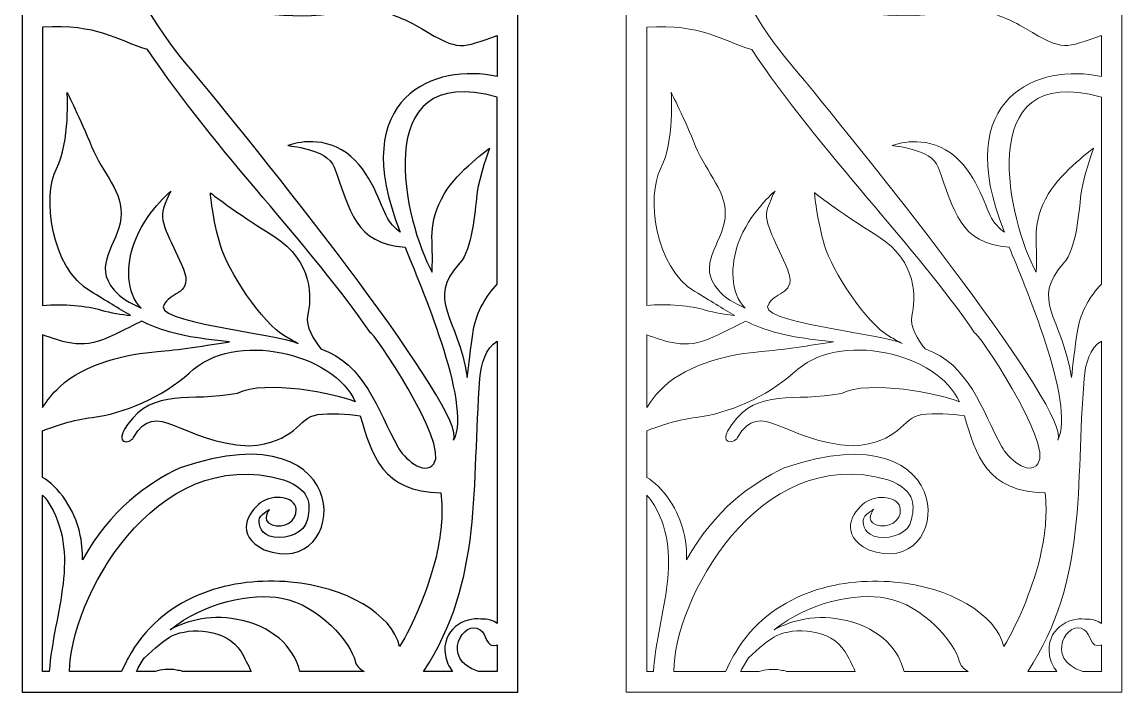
# Model space of a CAD drawing. Header units: centimetres. Extents: x -9.6 to 8.2, y -14.2 to 13.8.
# Drawn here: x -9.57 to 8.18, y -14.23 to -3.41 of the extents above; entities that cross this region are included whole.
import ezdxf

# ---------------------------------------------------------------- set-up
doc = ezdxf.new("R2010")
doc.units = ezdxf.units.CM
doc.header["$MEASUREMENT"] = 0
doc.layers.add('layer 1', color=7, linetype='Continuous')

msp = doc.modelspace()

# ---------------------------------------------------------------- linework, layer by layer
at = {"layer": 'layer 1', "color": 141}
for points, knots in [([(-1.90084, -14.2319), (-1.90084, -14.2319), (-3.33062, -14.2319), (-3.33062, -14.2319), (-3.33062, -14.2319), (-3.33062, -14.2319), (-4.03589, -14.2319), (-4.03589, -14.2319), (-4.03589, -14.2319), (-4.03589, -14.2319), (-5.07765, -14.2319), (-5.07765, -14.2319), (-5.07765, -14.2319), (-5.07765, -14.2319), (-5.69655, -14.2319), (-5.69655, -14.2319), (-5.69655, -14.2319), (-5.69655, -14.2319), (-6.53005, -14.2319), (-6.53005, -14.2319), (-6.53005, -14.2319), (-6.53005, -14.2319), (-7.18545, -14.2319), (-7.18545, -14.2319), (-7.18545, -14.2319), (-7.18545, -14.2319), (-7.65555, -14.2319), (-7.65555, -14.2319), (-7.65555, -14.2319), (-7.65555, -14.2319), (-7.85563, -14.2319), (-7.85563, -14.2319), (-7.85563, -14.2319), (-7.85563, -14.2319), (-7.86217, -14.2319), (-7.86217, -14.2319), (-7.86217, -14.2319), (-7.86217, -14.2319), (-8.09122, -14.2319), (-8.09122, -14.2319), (-8.09122, -14.2319), (-8.09122, -14.2319), (-8.80188, -14.2319), (-8.80188, -14.2319), (-8.80188, -14.2319), (-8.80188, -14.2319), (-9.13634, -14.2319), (-9.13634, -14.2319), (-9.13634, -14.2319), (-9.13634, -14.2319), (-9.23784, -14.2319), (-9.23784, -14.2319), (-9.23784, -14.2319), (-9.23784, -14.2319), (-9.57134, -14.2319), (-9.57134, -14.2319), (-9.57134, -14.2319), (-9.57134, -14.2319), (-9.57134, -13.8984), (-9.57134, -13.8984), (-9.57134, -13.8984), (-9.57134, -13.8984), (-9.57134, -10.83487), (-9.57134, -10.83487), (-9.57134, -10.83487), (-9.57134, -10.83487), (-9.57134, -10.64066), (-9.57134, -10.64066), (-9.57134, -10.64066), (-9.57134, -10.64066), (-9.57134, -8.43254), (-9.57134, -8.43254), (-9.57134, -8.43254), (-9.57134, -8.43254), (-9.57134, -8.08203), (-9.57134, -8.08203), (-9.57134, -8.08203), (-9.57134, -8.08203), (-9.57134, -3.48211), (-9.57134, -3.48211), (-9.57134, -3.48211), (-9.57134, -3.48211), (-9.57134, -3.26846), (-9.57134, -3.26846), (-9.57134, -3.26846), (-9.57134, -3.26846), (-9.57134, -2.68354), (-9.57134, -2.68354), (-9.57134, -2.68354), (-9.57134, -2.68354), (-9.57134, -2.3247), (-9.57134, -2.3247), (-9.57134, -2.3247), (-9.57134, -2.3247), (-9.57134, -1.31411), (-9.57134, -1.31411), (-9.57134, -1.31411), (-9.57134, -1.31411), (-9.57134, -1.06151), (-9.57134, -1.06151), (-9.57134, -1.06151), (-9.57134, -1.06151), (-9.57134, -0.79904), (-9.57134, -0.79904), (-9.57134, -0.79904), (-9.57134, -0.79904), (-9.57134, -0.70461), (-9.57134, -0.70461), (-9.57134, -0.70461), (-9.57134, -0.70461), (-9.57134, 0.67435), (-9.57134, 0.67435), (-9.57134, 0.67435), (-9.57134, 0.67435), (-9.57134, 1.48186), (-9.57134, 1.48186), (-9.57134, 1.48186), (-9.57134, 1.48186), (-9.57134, 4.03607), (-9.57134, 4.03607), (-9.57134, 4.03607), (-9.57134, 4.03607), (-9.57134, 4.60374), (-9.57134, 4.60374), (-9.57134, 4.60374), (-9.57134, 4.60374), (-9.57134, 9.1369), (-9.57134, 9.1369), (-9.57134, 9.1369), (-9.57134, 9.1369), (-9.57134, 9.38782), (-9.57134, 9.38782), (-9.57134, 9.38782), (-9.57134, 9.38782), (-9.57134, 11.15094), (-9.57134, 11.15094), (-9.57134, 11.15094), (-9.57134, 11.15094), (-9.57134, 11.39684), (-9.57134, 11.39684), (-9.57134, 11.39684), (-9.57134, 11.39684), (-9.57134, 11.75425), (-9.57134, 11.75425), (-9.57134, 11.75425), (-9.57134, 11.75425), (-9.57134, 12.2984), (-9.57134, 12.2984), (-9.57134, 12.2984), (-9.57134, 12.2984), (-9.57134, 13.44862), (-9.57134, 13.44862), (-9.57134, 13.44862), (-9.57134, 13.44862), (-9.57134, 13.78212), (-9.57134, 13.78212), (-9.57134, 13.78212), (-9.57134, 13.78212), (-9.23784, 13.78212), (-9.23784, 13.78212), (-9.23784, 13.78212), (-9.23784, 13.78212), (-6.34884, 13.78212), (-6.34884, 13.78212), (-6.34884, 13.78212), (-6.34884, 13.78212), (-6.12697, 13.78212), (-6.12697, 13.78212), (-6.12697, 13.78212), (-6.12697, 13.78212), (-5.8353, 13.78212), (-5.8353, 13.78212), (-5.8353, 13.78212), (-5.8353, 13.78212), (-5.48573, 13.78212), (-5.48573, 13.78212), (-5.48573, 13.78212), (-5.48573, 13.78212), (-4.65006, 13.78212), (-4.65006, 13.78212), (-4.65006, 13.78212), (-4.65006, 13.78212), (-4.1816, 13.78212), (-4.1816, 13.78212), (-4.1816, 13.78212), (-4.1816, 13.78212), (-1.90084, 13.78212), (-1.90084, 13.78212), (-1.90084, 13.78212), (-1.90084, 13.78212), (-1.56733, 13.78212), (-1.56733, 13.78212), (-1.56733, 13.78212), (-1.56733, 13.78212), (-1.56733, 13.44862), (-1.56733, 13.44862), (-1.56733, 13.44862), (-1.56733, 13.44862), (-1.56733, 12.06959), (-1.56733, 12.06959), (-1.56733, 12.06959), (-1.56733, 12.06959), (-1.56733, 11.53137), (-1.56733, 11.53137), (-1.56733, 11.53137), (-1.56733, 11.53137), (-1.56733, 10.4817), (-1.56733, 10.4817), (-1.56733, 10.4817), (-1.56733, 10.4817), (-1.56733, 10.12534), (-1.56733, 10.12534), (-1.56733, 10.12534), (-1.56733, 10.12534), (-1.56733, 8.94066), (-1.56733, 8.94066), (-1.56733, 8.94066), (-1.56733, 8.94066), (-1.56733, 8.49575), (-1.56733, 8.49575), (-1.56733, 8.49575), (-1.56733, 8.49575), (-1.56733, 7.65023), (-1.56733, 7.65023), (-1.56733, 7.65023), (-1.56733, 7.65023), (-1.56733, 7.33669), (-1.56733, 7.33669), (-1.56733, 7.33669), (-1.56733, 7.33669), (-1.56733, 4.56265), (-1.56733, 4.56265), (-1.56733, 4.56265), (-1.56733, 4.56265), (-1.56733, 4.06124), (-1.56733, 4.06124), (-1.56733, 4.06124), (-1.56733, 4.06124), (-1.56733, 0.97948), (-1.56733, 0.97948), (-1.56733, 0.97948), (-1.56733, 0.97948), (-1.56733, 0.56121), (-1.56733, 0.56121), (-1.56733, 0.56121), (-1.56733, 0.56121), (-1.56733, 0.11327), (-1.56733, 0.11327), (-1.56733, 0.11327), (-1.56733, 0.11327), (-1.56733, 0.08771), (-1.56733, 0.08771), (-1.56733, 0.08771), (-1.56733, 0.08771), (-1.56733, -1.12193), (-1.56733, -1.12193), (-1.56733, -1.12193), (-1.56733, -1.12193), (-1.56733, -1.80393), (-1.56733, -1.80393), (-1.56733, -1.80393), (-1.56733, -1.80393), (-1.56733, -1.87077), (-1.56733, -1.87077), (-1.56733, -1.87077), (-1.56733, -1.87077), (-1.56733, -1.9929), (-1.56733, -1.9929), (-1.56733, -1.9929), (-1.56733, -1.9929), (-1.56733, -2.18928), (-1.56733, -2.18928), (-1.56733, -2.18928), (-1.56733, -2.18928), (-1.56733, -2.78283), (-1.56733, -2.78283), (-1.56733, -2.78283), (-1.56733, -2.78283), (-1.56733, -3.31091), (-1.56733, -3.31091), (-1.56733, -3.31091), (-1.56733, -3.31091), (-1.56733, -3.55031), (-1.56733, -3.55031), (-1.56733, -3.55031), (-1.56733, -3.55031), (-1.56733, -4.40504), (-1.56733, -4.40504), (-1.56733, -4.40504), (-1.56733, -4.40504), (-1.56733, -4.93234), (-1.56733, -4.93234), (-1.56733, -4.93234), (-1.56733, -4.93234), (-1.56733, -7.33725), (-1.56733, -7.33725), (-1.56733, -7.33725), (-1.56733, -7.33725), (-1.56733, -8.24657), (-1.56733, -8.24657), (-1.56733, -8.24657), (-1.56733, -8.24657), (-1.56733, -13.8984), (-1.56733, -13.8984), (-1.56733, -13.8984), (-1.56733, -13.8984), (-1.56733, -13.95621), (-1.56733, -13.95621), (-1.56733, -13.95621), (-1.56733, -13.95621), (-1.56733, -14.16252), (-1.56733, -14.16252), (-1.56733, -14.16252), (-1.56733, -14.16252), (-1.56733, -14.2319), (-1.56733, -14.2319), (-1.56733, -14.2319), (-1.56733, -14.2319), (-1.90084, -14.2319), (-1.90084, -14.2319)], [0, 0, 0, 0, 0.01234568, 0.01234568, 0.01234568, 0.01234568, 0.02469136, 0.02469136, 0.02469136, 0.02469136, 0.03703704, 0.03703704, 0.03703704, 0.03703704, 0.04938272, 0.04938272, 0.04938272, 0.04938272, 0.0617284, 0.0617284, 0.0617284, 0.0617284, 0.07407407, 0.07407407, 0.07407407, 0.07407407, 0.08641975, 0.08641975, 0.08641975, 0.08641975, 0.09876543, 0.09876543, 0.09876543, 0.09876543, 0.11111111, 0.11111111, 0.11111111, 0.11111111, 0.12345679, 0.12345679, 0.12345679, 0.12345679, 0.13580247, 0.13580247, 0.13580247, 0.13580247, 0.14814815, 0.14814815, 0.14814815, 0.14814815, 0.16049383, 0.16049383, 0.16049383, 0.16049383, 0.17283951, 0.17283951, 0.17283951, 0.17283951, 0.18518519, 0.18518519, 0.18518519, 0.18518519, 0.19753086, 0.19753086, 0.19753086, 0.19753086, 0.20987654, 0.20987654, 0.20987654, 0.20987654, 0.22222222, 0.22222222, 0.22222222, 0.22222222, 0.2345679, 0.2345679, 0.2345679, 0.2345679, 0.24691358, 0.24691358, 0.24691358, 0.24691358, 0.25925926, 0.25925926, 0.25925926, 0.25925926, 0.27160494, 0.27160494, 0.27160494, 0.27160494, 0.28395062, 0.28395062, 0.28395062, 0.28395062, 0.2962963, 0.2962963, 0.2962963, 0.2962963, 0.30864198, 0.30864198, 0.30864198, 0.30864198, 0.32098765, 0.32098765, 0.32098765, 0.32098765, 0.33333333, 0.33333333, 0.33333333, 0.33333333, 0.34567901, 0.34567901, 0.34567901, 0.34567901, 0.35802469, 0.35802469, 0.35802469, 0.35802469, 0.37037037, 0.37037037, 0.37037037, 0.37037037, 0.38271605, 0.38271605, 0.38271605, 0.38271605, 0.39506173, 0.39506173, 0.39506173, 0.39506173, 0.40740741, 0.40740741, 0.40740741, 0.40740741, 0.41975309, 0.41975309, 0.41975309, 0.41975309, 0.43209877, 0.43209877, 0.43209877, 0.43209877, 0.44444444, 0.44444444, 0.44444444, 0.44444444, 0.45679012, 0.45679012, 0.45679012, 0.45679012, 0.4691358, 0.4691358, 0.4691358, 0.4691358, 0.48148148, 0.48148148, 0.48148148, 0.48148148, 0.49382716, 0.49382716, 0.49382716, 0.49382716, 0.50617284, 0.50617284, 0.50617284, 0.50617284, 0.51851852, 0.51851852, 0.51851852, 0.51851852, 0.5308642, 0.5308642, 0.5308642, 0.5308642, 0.54320988, 0.54320988, 0.54320988, 0.54320988, 0.55555556, 0.55555556, 0.55555556, 0.55555556, 0.56790123, 0.56790123, 0.56790123, 0.56790123, 0.58024691, 0.58024691, 0.58024691, 0.58024691, 0.59259259, 0.59259259, 0.59259259, 0.59259259, 0.60493827, 0.60493827, 0.60493827, 0.60493827, 0.61728395, 0.61728395, 0.61728395, 0.61728395, 0.62962963, 0.62962963, 0.62962963, 0.62962963, 0.64197531, 0.64197531, 0.64197531, 0.64197531, 0.65432099, 0.65432099, 0.65432099, 0.65432099, 0.66666667, 0.66666667, 0.66666667, 0.66666667, 0.67901235, 0.67901235, 0.67901235, 0.67901235, 0.69135802, 0.69135802, 0.69135802, 0.69135802, 0.7037037, 0.7037037, 0.7037037, 0.7037037, 0.71604938, 0.71604938, 0.71604938, 0.71604938, 0.72839506, 0.72839506, 0.72839506, 0.72839506, 0.74074074, 0.74074074, 0.74074074, 0.74074074, 0.75308642, 0.75308642, 0.75308642, 0.75308642, 0.7654321, 0.7654321, 0.7654321, 0.7654321, 0.77777778, 0.77777778, 0.77777778, 0.77777778, 0.79012346, 0.79012346, 0.79012346, 0.79012346, 0.80246914, 0.80246914, 0.80246914, 0.80246914, 0.81481481, 0.81481481, 0.81481481, 0.81481481, 0.82716049, 0.82716049, 0.82716049, 0.82716049, 0.83950617, 0.83950617, 0.83950617, 0.83950617, 0.85185185, 0.85185185, 0.85185185, 0.85185185, 0.86419753, 0.86419753, 0.86419753, 0.86419753, 0.87654321, 0.87654321, 0.87654321, 0.87654321, 0.88888889, 0.88888889, 0.88888889, 0.88888889, 0.90123457, 0.90123457, 0.90123457, 0.90123457, 0.91358025, 0.91358025, 0.91358025, 0.91358025, 0.92592593, 0.92592593, 0.92592593, 0.92592593, 0.9382716, 0.9382716, 0.9382716, 0.9382716, 0.95061728, 0.95061728, 0.95061728, 0.95061728, 0.96296296, 0.96296296, 0.96296296, 0.96296296, 0.97530864, 0.97530864, 0.97530864, 0.97530864, 1, 1, 1, 1]), ([(-1.90084, -3.63116), (-2.48598, -3.82956), (-2.49758, -3.896), (-3.12455, -3.51734), (-3.12455, -3.51734), (-3.39148, -3.35616), (-3.55862, -3.31278), (-3.94885, -3.15483), (-3.94885, -3.15483), (-5.69144, -3.634), (-7.17111, -2.90674), (-7.98562, -2.25871), (-7.98562, -2.25871), (-7.74444, -2.92206), (-7.36439, -3.5798), (-6.81924, -4.20518), (-6.81924, -4.20518), (-5.54663, -5.73901), (-2.37196, -9.72632), (-2.60498, -10.16707), (-2.60498, -10.16707), (-2.30419, -9.57072), (-3.16857, -7.60478), (-3.38615, -7.04959), (-3.38615, -7.04959), (-4.20269, -6.9796), (-4.26469, -6.47153), (-4.5335, -5.75392), (-4.5335, -5.75392), (-4.64429, -5.4581), (-5.27824, -5.40788), (-5.27824, -5.40788), (-5.27824, -5.40788), (-5.27824, -5.40788), (-4.84978, -5.22656), (-4.4137, -5.47636), (-4.4137, -5.47636), (-3.97765, -5.72628), (-3.81095, -6.28958), (-3.69464, -6.53797), (-3.69464, -6.53797), (-3.63888, -6.65706), (-3.54621, -6.74577), (-3.46491, -6.80619), (-3.46491, -6.80619), (-4.35097, -4.60607), (-2.89001, -4.07062), (-1.90084, -4.29274), (-1.90084, -4.29274), (-1.90084, -4.29274), (-1.90084, -3.63116), (-1.90084, -3.63116)], [0, 0, 0, 0, 0.07142857, 0.07142857, 0.07142857, 0.07142857, 0.14285714, 0.14285714, 0.14285714, 0.14285714, 0.21428571, 0.21428571, 0.21428571, 0.21428571, 0.28571429, 0.28571429, 0.28571429, 0.28571429, 0.35714286, 0.35714286, 0.35714286, 0.35714286, 0.42857143, 0.42857143, 0.42857143, 0.42857143, 0.5, 0.5, 0.5, 0.5, 0.57142857, 0.57142857, 0.57142857, 0.57142857, 0.64285714, 0.64285714, 0.64285714, 0.64285714, 0.71428571, 0.71428571, 0.71428571, 0.71428571, 0.78571429, 0.78571429, 0.78571429, 0.78571429, 0.85714286, 0.85714286, 0.85714286, 0.85714286, 1, 1, 1, 1]), ([(-7.54382, -3.85713), (-6.44448, -5.50151), (-4.88145, -7.05404), (-3.94562, -8.43156), (-3.94562, -8.43156), (-3.93481, -8.35996), (-2.67775, -10.21274), (-2.92326, -10.54599), (-2.92326, -10.54599), (-3.07995, -10.75868), (-3.4166, -10.44163), (-3.50719, -10.27364), (-3.50719, -10.27364), (-3.82802, -9.67873), (-4.04098, -8.9308), (-4.74602, -8.6919), (-4.74602, -8.6919), (-4.86438, -8.53837), (-4.99677, -8.32263), (-4.96089, -8.15971), (-4.96089, -8.15971), (-4.89872, -7.8776), (-4.85814, -7.28292), (-5.5081, -6.87262), (-5.5081, -6.87262), (-6.15806, -6.46237), (-6.53095, -6.16966), (-6.53095, -6.16966), (-6.53095, -6.16966), (-6.53095, -6.16966), (-6.49447, -6.60312), (-6.36873, -7.01967), (-6.36873, -7.01967), (-6.24309, -7.43628), (-5.70067, -8.26852), (-5.31949, -8.49007), (-5.31949, -8.49007), (-5.24966, -8.53064), (-5.18079, -8.56939), (-5.11462, -8.60588), (-5.11462, -8.60588), (-5.45978, -8.43448), (-7.55775, -8.26127), (-7.2635, -7.95333), (-7.2635, -7.95333), (-7.1548, -7.77058), (-6.80903, -7.79795), (-6.96635, -7.40286), (-6.96635, -7.40286), (-7.12358, -7.0077), (-7.37292, -6.65303), (-7.28752, -6.42074), (-7.28752, -6.42074), (-7.20212, -6.18821), (-7.16777, -6.14316), (-7.16777, -6.14316), (-7.16777, -6.14316), (-7.16777, -6.14316), (-7.58673, -6.49262), (-7.76035, -6.98117), (-7.76035, -6.98117), (-7.88609, -7.33499), (-7.8997, -7.78441), (-7.64755, -8.03475), (-7.64755, -8.03475), (-7.82998, -7.95265), (-7.9841, -7.85767), (-8.08262, -7.74491), (-8.08262, -7.74491), (-8.4416, -7.33379), (-8.02527, -7.00796), (-7.97528, -6.58145), (-7.97528, -6.58145), (-7.92527, -6.15491), (-8.26934, -5.86451), (-8.44998, -5.41966), (-8.44998, -5.41966), (-8.63056, -4.97486), (-8.84267, -4.5514), (-8.84267, -4.5514), (-8.84267, -4.5514), (-8.84267, -4.5514), (-8.79018, -5.34485), (-9.01586, -5.78144), (-9.01586, -5.78144), (-9.24159, -6.21796), (-9.11548, -7.37596), (-8.46272, -7.76266), (-8.46272, -7.76266), (-8.21292, -7.91053), (-8.01638, -8.04008), (-7.81748, -8.15064), (-7.81748, -8.15064), (-7.96249, -8.13501), (-8.13867, -8.10842), (-8.29438, -8.06298), (-8.29438, -8.06298), (-8.51433, -7.99879), (-8.90921, -7.95125), (-9.23784, -7.99239), (-9.23784, -7.99239), (-9.23784, -7.99239), (-9.23784, -3.49513), (-9.23784, -3.49513), (-9.23784, -3.49513), (-8.35316, -3.44234), (-8.05066, -3.7037), (-7.54382, -3.85713)], [0, 0, 0, 0, 0.03571429, 0.03571429, 0.03571429, 0.03571429, 0.07142857, 0.07142857, 0.07142857, 0.07142857, 0.10714286, 0.10714286, 0.10714286, 0.10714286, 0.14285714, 0.14285714, 0.14285714, 0.14285714, 0.17857143, 0.17857143, 0.17857143, 0.17857143, 0.21428571, 0.21428571, 0.21428571, 0.21428571, 0.25, 0.25, 0.25, 0.25, 0.28571429, 0.28571429, 0.28571429, 0.28571429, 0.32142857, 0.32142857, 0.32142857, 0.32142857, 0.35714286, 0.35714286, 0.35714286, 0.35714286, 0.39285714, 0.39285714, 0.39285714, 0.39285714, 0.42857143, 0.42857143, 0.42857143, 0.42857143, 0.46428571, 0.46428571, 0.46428571, 0.46428571, 0.5, 0.5, 0.5, 0.5, 0.53571429, 0.53571429, 0.53571429, 0.53571429, 0.57142857, 0.57142857, 0.57142857, 0.57142857, 0.60714286, 0.60714286, 0.60714286, 0.60714286, 0.64285714, 0.64285714, 0.64285714, 0.64285714, 0.67857143, 0.67857143, 0.67857143, 0.67857143, 0.71428571, 0.71428571, 0.71428571, 0.71428571, 0.75, 0.75, 0.75, 0.75, 0.78571429, 0.78571429, 0.78571429, 0.78571429, 0.82142857, 0.82142857, 0.82142857, 0.82142857, 0.85714286, 0.85714286, 0.85714286, 0.85714286, 0.89285714, 0.89285714, 0.89285714, 0.89285714, 0.92857143, 0.92857143, 0.92857143, 0.92857143, 1, 1, 1, 1]), ([(-1.90084, -4.62297), (-1.90084, -4.62297), (-1.90084, -7.64373), (-1.90084, -7.64373), (-1.90084, -7.64373), (-2.07986, -7.83993), (-2.23151, -8.07963), (-2.28082, -8.3721), (-2.28082, -8.3721), (-2.33653, -8.70242), (-2.35733, -8.95335), (-2.38348, -9.15189), (-2.38348, -9.15189), (-2.54028, -8.14729), (-3.05771, -7.92054), (-2.50441, -7.30202), (-2.50441, -7.30202), (-2.30375, -7.07868), (-2.26313, -6.484), (-2.22977, -6.19961), (-2.22977, -6.19961), (-2.19647, -5.91521), (-2.02566, -5.45035), (-2.02566, -5.45035), (-2.02566, -5.45035), (-2.02566, -5.45035), (-2.53394, -5.8167), (-2.75134, -6.18215), (-2.75134, -6.18215), (-3.04786, -6.68085), (-2.92111, -6.93957), (-2.95251, -7.44915), (-2.95251, -7.44915), (-3.38135, -6.69339), (-4.02134, -4.03403), (-1.90084, -4.62297)], [0, 0, 0, 0, 0.1, 0.1, 0.1, 0.1, 0.2, 0.2, 0.2, 0.2, 0.3, 0.3, 0.3, 0.3, 0.4, 0.4, 0.4, 0.4, 0.5, 0.5, 0.5, 0.5, 0.6, 0.6, 0.6, 0.6, 0.7, 0.7, 0.7, 0.7, 0.8, 0.8, 0.8, 0.8, 1, 1, 1, 1]), ([(-9.23784, -9.63919), (-9.23784, -9.63919), (-9.23784, -8.46501), (-9.23784, -8.46501), (-9.23784, -8.46501), (-8.93839, -8.55743), (-8.63408, -8.72032), (-8.17146, -8.5033), (-8.17146, -8.5033), (-7.90272, -8.37708), (-7.73913, -8.29339), (-7.64317, -8.24156), (-7.64317, -8.24156), (-7.37189, -8.37314), (-7.06869, -8.47066), (-6.60417, -8.53176), (-6.60417, -8.53176), (-6.47526, -8.54873), (-6.3474, -8.56265), (-6.22145, -8.57555), (-6.22145, -8.57555), (-6.56708, -8.63159), (-7.08843, -8.71129), (-7.38402, -8.73308), (-7.38402, -8.73308), (-7.85336, -8.76767), (-8.57004, -8.92597), (-8.96306, -9.30159), (-8.96306, -9.30159), (-9.08071, -9.41399), (-9.17019, -9.53074), (-9.23784, -9.63919)], [0, 0, 0, 0, 0.11111111, 0.11111111, 0.11111111, 0.11111111, 0.22222222, 0.22222222, 0.22222222, 0.22222222, 0.33333333, 0.33333333, 0.33333333, 0.33333333, 0.44444444, 0.44444444, 0.44444444, 0.44444444, 0.55555556, 0.55555556, 0.55555556, 0.55555556, 0.66666667, 0.66666667, 0.66666667, 0.66666667, 0.77777778, 0.77777778, 0.77777778, 0.77777778, 1, 1, 1, 1]), ([(-8.80196, -13.8984), (-8.80196, -13.8984), (-7.96546, -13.8984), (-7.96546, -13.8984), (-7.96546, -13.8984), (-7.9202, -13.79751), (-7.86814, -13.69678), (-7.80855, -13.59674), (-7.80855, -13.59674), (-7.24138, -12.64446), (-6.16595, -12.37411), (-5.23878, -12.45656), (-5.23878, -12.45656), (-4.34821, -12.53556), (-3.60326, -12.96771), (-3.47538, -13.49806), (-3.47538, -13.49806), (-3.25527, -13.1305), (-3.04547, -12.65965), (-2.88696, -12.05528), (-2.88696, -12.05528), (-2.79035, -11.58784), (-2.77711, -11.362), (-2.8087, -11.01283), (-2.8087, -11.01283), (-3.7538, -11.00127), (-3.92538, -10.40671), (-4.11162, -9.76929), (-4.11162, -9.76929), (-4.31532, -9.74648), (-4.60494, -9.72385), (-4.79837, -9.75117), (-4.79837, -9.75117), (-5.12371, -9.79713), (-5.15037, -10.21886), (-5.91079, -10.25426), (-5.91079, -10.25426), (-7.01, -10.20681), (-7.40345, -9.46936), (-7.77133, -10.12264), (-7.77133, -10.12264), (-7.82833, -10.22388), (-8.1066, -10.25056), (-7.86585, -9.91066), (-7.86585, -9.91066), (-7.44108, -9.31086), (-6.87084, -9.56239), (-6.09622, -9.40917), (-6.09622, -9.40917), (-5.64909, -9.18497), (-4.50164, -9.41179), (-4.19298, -9.54672), (-4.19298, -9.54672), (-4.52306, -8.77025), (-6.1496, -8.36292), (-6.87247, -9.08452), (-6.87247, -9.08452), (-7.29436, -9.45782), (-7.93849, -9.74155), (-8.43942, -9.79751), (-8.43942, -9.79751), (-8.74483, -9.83158), (-9.04781, -9.93699), (-9.23784, -10.01409), (-9.23784, -10.01409), (-9.23784, -10.01409), (-9.23784, -10.76524), (-9.23784, -10.76524), (-9.23784, -10.76524), (-9.11175, -10.84343), (-8.98685, -10.96128), (-8.87041, -11.13324), (-8.87041, -11.13324), (-8.63983, -11.47383), (-8.5888, -11.82728), (-8.59633, -12.09797), (-8.59633, -12.09797), (-8.14379, -11.28243), (-7.54889, -10.86784), (-7.01983, -10.61222), (-7.01983, -10.61222), (-4.09882, -9.59712), (-4.27861, -12.45744), (-5.66081, -11.93632), (-5.66081, -11.93632), (-6.14846, -11.69025), (-5.91802, -11.32294), (-5.71607, -11.17335), (-5.71607, -11.17335), (-5.5142, -11.02376), (-5.16261, -11.08136), (-5.14546, -11.27699), (-5.14546, -11.27699), (-5.12814, -11.47238), (-5.34383, -11.60309), (-5.53523, -11.53092), (-5.53523, -11.53092), (-5.7268, -11.45881), (-5.57503, -11.28283), (-5.57503, -11.28283), (-5.57503, -11.28283), (-5.57503, -11.28283), (-5.74004, -11.37609), (-5.74506, -11.45496), (-5.74506, -11.45496), (-5.74998, -11.53382), (-5.72349, -11.69946), (-5.49977, -11.73028), (-5.49977, -11.73028), (-5.27592, -11.76119), (-5.01036, -11.65686), (-4.96817, -11.4579), (-4.96817, -11.4579), (-4.92595, -11.259), (-4.86029, -10.98488), (-5.3485, -10.80273), (-5.3485, -10.80273), (-7.459, -10.20442), (-8.80745, -12.78808), (-8.80196, -13.8984)], [0, 0, 0, 0, 0.03225806, 0.03225806, 0.03225806, 0.03225806, 0.06451613, 0.06451613, 0.06451613, 0.06451613, 0.09677419, 0.09677419, 0.09677419, 0.09677419, 0.12903226, 0.12903226, 0.12903226, 0.12903226, 0.16129032, 0.16129032, 0.16129032, 0.16129032, 0.19354839, 0.19354839, 0.19354839, 0.19354839, 0.22580645, 0.22580645, 0.22580645, 0.22580645, 0.25806452, 0.25806452, 0.25806452, 0.25806452, 0.29032258, 0.29032258, 0.29032258, 0.29032258, 0.32258065, 0.32258065, 0.32258065, 0.32258065, 0.35483871, 0.35483871, 0.35483871, 0.35483871, 0.38709677, 0.38709677, 0.38709677, 0.38709677, 0.41935484, 0.41935484, 0.41935484, 0.41935484, 0.4516129, 0.4516129, 0.4516129, 0.4516129, 0.48387097, 0.48387097, 0.48387097, 0.48387097, 0.51612903, 0.51612903, 0.51612903, 0.51612903, 0.5483871, 0.5483871, 0.5483871, 0.5483871, 0.58064516, 0.58064516, 0.58064516, 0.58064516, 0.61290323, 0.61290323, 0.61290323, 0.61290323, 0.64516129, 0.64516129, 0.64516129, 0.64516129, 0.67741935, 0.67741935, 0.67741935, 0.67741935, 0.70967742, 0.70967742, 0.70967742, 0.70967742, 0.74193548, 0.74193548, 0.74193548, 0.74193548, 0.77419355, 0.77419355, 0.77419355, 0.77419355, 0.80645161, 0.80645161, 0.80645161, 0.80645161, 0.83870968, 0.83870968, 0.83870968, 0.83870968, 0.87096774, 0.87096774, 0.87096774, 0.87096774, 0.90322581, 0.90322581, 0.90322581, 0.90322581, 0.93548387, 0.93548387, 0.93548387, 0.93548387, 1, 1, 1, 1]), ([(-3.0896, -13.8984), (-3.0896, -13.8984), (-2.61998, -13.8984), (-2.61998, -13.8984), (-2.61998, -13.8984), (-2.68146, -13.82223), (-2.72193, -13.73428), (-2.73765, -13.63811), (-2.73765, -13.63811), (-2.80843, -13.2212), (-2.41485, -13.01306), (-2.16778, -13.05732), (-2.16778, -13.05732), (-2.04692, -13.04717), (-1.95913, -13.07842), (-1.90084, -13.12791), (-1.90084, -13.12791), (-1.90084, -13.12791), (-1.90084, -8.56566), (-1.90084, -8.56566), (-1.90084, -8.56566), (-2.08773, -8.66933), (-2.16053, -8.93921), (-2.17901, -9.16762), (-2.17901, -9.16762), (-2.31969, -10.90643), (-2.11487, -12.4216), (-3.0896, -13.8984)], [0, 0, 0, 0, 0.125, 0.125, 0.125, 0.125, 0.25, 0.25, 0.25, 0.25, 0.375, 0.375, 0.375, 0.375, 0.5, 0.5, 0.5, 0.5, 0.625, 0.625, 0.625, 0.625, 0.75, 0.75, 0.75, 0.75, 1, 1, 1, 1]), ([(-9.23784, -13.8984), (-9.23784, -13.8984), (-9.13156, -13.8984), (-9.13156, -13.8984), (-9.13156, -13.8984), (-9.06439, -12.94973), (-8.59458, -12.00129), (-9.16605, -11.13797), (-9.16605, -11.13797), (-9.18711, -11.10878), (-9.21123, -11.08054), (-9.23784, -11.05356), (-9.23784, -11.05356), (-9.23784, -11.05356), (-9.23784, -13.8984), (-9.23784, -13.8984)], [0, 0, 0, 0, 0.2, 0.2, 0.2, 0.2, 0.4, 0.4, 0.4, 0.4, 0.6, 0.6, 0.6, 0.6, 1, 1, 1, 1]), ([(-5.08555, -13.8984), (-5.08555, -13.8984), (-4.05097, -13.8984), (-4.05097, -13.8984), (-4.05097, -13.8984), (-4.12393, -13.8571), (-4.17869, -13.79893), (-4.19471, -13.73057), (-4.19471, -13.73057), (-4.2617, -13.4448), (-4.77006, -12.82659), (-5.3773, -12.71524), (-5.3773, -12.71524), (-5.86792, -12.62545), (-6.62514, -12.78271), (-7.17987, -13.22602), (-7.17987, -13.22602), (-6.89027, -13.07026), (-6.49654, -12.96223), (-6.0144, -13.07734), (-6.0144, -13.07734), (-5.43944, -13.21479), (-5.16293, -13.57639), (-5.08555, -13.8984)], [0, 0, 0, 0, 0.14285714, 0.14285714, 0.14285714, 0.14285714, 0.28571429, 0.28571429, 0.28571429, 0.28571429, 0.42857143, 0.42857143, 0.42857143, 0.42857143, 0.57142857, 0.57142857, 0.57142857, 0.57142857, 0.71428571, 0.71428571, 0.71428571, 0.71428571, 1, 1, 1, 1]), ([(-2.20206, -13.8984), (-2.20206, -13.8984), (-1.90084, -13.8984), (-1.90084, -13.8984), (-1.90084, -13.8984), (-1.90084, -13.8984), (-1.90084, -13.47144), (-1.90084, -13.47144), (-1.90084, -13.47144), (-1.90384, -13.47259), (-1.90689, -13.47367), (-1.91004, -13.47462), (-1.91004, -13.47462), (-2.08801, -13.52791), (-2.05888, -13.29975), (-2.17801, -13.22876), (-2.17801, -13.22876), (-2.43098, -13.03579), (-2.84453, -13.70278), (-2.20206, -13.8984)], [0, 0, 0, 0, 0.16666667, 0.16666667, 0.16666667, 0.16666667, 0.33333333, 0.33333333, 0.33333333, 0.33333333, 0.5, 0.5, 0.5, 0.5, 0.66666667, 0.66666667, 0.66666667, 0.66666667, 1, 1, 1, 1]), ([(-7.72319, -13.8984), (-7.72319, -13.8984), (-7.42213, -13.8984), (-7.42213, -13.8984), (-7.42213, -13.8984), (-7.32112, -13.86649), (-7.20715, -13.85616), (-7.07905, -13.87759), (-7.07905, -13.87759), (-7.04452, -13.88337), (-7.01176, -13.89035), (-6.98066, -13.8984), (-6.98066, -13.8984), (-6.98066, -13.8984), (-5.87278, -13.8984), (-5.87278, -13.8984), (-5.87278, -13.8984), (-5.92508, -13.79008), (-5.97773, -13.6809), (-6.03562, -13.58467), (-6.03562, -13.58467), (-6.26655, -13.20039), (-6.86497, -13.18702), (-7.13997, -13.32127), (-7.13997, -13.32127), (-7.26728, -13.38355), (-7.44331, -13.53517), (-7.59558, -13.67992), (-7.59558, -13.67992), (-7.64231, -13.75019), (-7.68479, -13.82311), (-7.72319, -13.8984)], [0, 0, 0, 0, 0.11111111, 0.11111111, 0.11111111, 0.11111111, 0.22222222, 0.22222222, 0.22222222, 0.22222222, 0.33333333, 0.33333333, 0.33333333, 0.33333333, 0.44444444, 0.44444444, 0.44444444, 0.44444444, 0.55555556, 0.55555556, 0.55555556, 0.55555556, 0.66666667, 0.66666667, 0.66666667, 0.66666667, 0.77777778, 0.77777778, 0.77777778, 0.77777778, 1, 1, 1, 1])]:
    msp.add_open_spline(points, degree=3, knots=knots, dxfattribs=at)
at = {"layer": 'layer 1', "color": 242, "lineweight": 9}
for points, knots in [([(7.85066, -14.2319), (7.85066, -14.2319), (6.42088, -14.2319), (6.42088, -14.2319), (6.42088, -14.2319), (6.42088, -14.2319), (5.71561, -14.2319), (5.71561, -14.2319), (5.71561, -14.2319), (5.71561, -14.2319), (4.67385, -14.2319), (4.67385, -14.2319), (4.67385, -14.2319), (4.67385, -14.2319), (4.05495, -14.2319), (4.05495, -14.2319), (4.05495, -14.2319), (4.05495, -14.2319), (3.22145, -14.2319), (3.22145, -14.2319), (3.22145, -14.2319), (3.22145, -14.2319), (2.56605, -14.2319), (2.56605, -14.2319), (2.56605, -14.2319), (2.56605, -14.2319), (2.09595, -14.2319), (2.09595, -14.2319), (2.09595, -14.2319), (2.09595, -14.2319), (1.89587, -14.2319), (1.89587, -14.2319), (1.89587, -14.2319), (1.89587, -14.2319), (1.88933, -14.2319), (1.88933, -14.2319), (1.88933, -14.2319), (1.88933, -14.2319), (1.66028, -14.2319), (1.66028, -14.2319), (1.66028, -14.2319), (1.66028, -14.2319), (0.94962, -14.2319), (0.94962, -14.2319), (0.94962, -14.2319), (0.94962, -14.2319), (0.61516, -14.2319), (0.61516, -14.2319), (0.61516, -14.2319), (0.61516, -14.2319), (0.51366, -14.2319), (0.51366, -14.2319), (0.51366, -14.2319), (0.51366, -14.2319), (0.18016, -14.2319), (0.18016, -14.2319), (0.18016, -14.2319), (0.18016, -14.2319), (0.18016, -13.8984), (0.18016, -13.8984), (0.18016, -13.8984), (0.18016, -13.8984), (0.18016, -10.83487), (0.18016, -10.83487), (0.18016, -10.83487), (0.18016, -10.83487), (0.18016, -10.64066), (0.18016, -10.64066), (0.18016, -10.64066), (0.18016, -10.64066), (0.18016, -8.43254), (0.18016, -8.43254), (0.18016, -8.43254), (0.18016, -8.43254), (0.18016, -8.08203), (0.18016, -8.08203), (0.18016, -8.08203), (0.18016, -8.08203), (0.18016, -3.48211), (0.18016, -3.48211), (0.18016, -3.48211), (0.18016, -3.48211), (0.18016, -3.26846), (0.18016, -3.26846), (0.18016, -3.26846), (0.18016, -3.26846), (0.18016, -2.68354), (0.18016, -2.68354), (0.18016, -2.68354), (0.18016, -2.68354), (0.18016, -2.3247), (0.18016, -2.3247), (0.18016, -2.3247), (0.18016, -2.3247), (0.18016, -1.31411), (0.18016, -1.31411), (0.18016, -1.31411), (0.18016, -1.31411), (0.18016, -1.06151), (0.18016, -1.06151), (0.18016, -1.06151), (0.18016, -1.06151), (0.18016, -0.79904), (0.18016, -0.79904), (0.18016, -0.79904), (0.18016, -0.79904), (0.18016, -0.70461), (0.18016, -0.70461), (0.18016, -0.70461), (0.18016, -0.70461), (0.18016, 0.67435), (0.18016, 0.67435), (0.18016, 0.67435), (0.18016, 0.67435), (0.18016, 1.48186), (0.18016, 1.48186), (0.18016, 1.48186), (0.18016, 1.48186), (0.18016, 4.03607), (0.18016, 4.03607), (0.18016, 4.03607), (0.18016, 4.03607), (0.18016, 4.60374), (0.18016, 4.60374), (0.18016, 4.60374), (0.18016, 4.60374), (0.18016, 9.1369), (0.18016, 9.1369), (0.18016, 9.1369), (0.18016, 9.1369), (0.18016, 9.38782), (0.18016, 9.38782), (0.18016, 9.38782), (0.18016, 9.38782), (0.18016, 11.15094), (0.18016, 11.15094), (0.18016, 11.15094), (0.18016, 11.15094), (0.18016, 11.39684), (0.18016, 11.39684), (0.18016, 11.39684), (0.18016, 11.39684), (0.18016, 11.75425), (0.18016, 11.75425), (0.18016, 11.75425), (0.18016, 11.75425), (0.18016, 12.2984), (0.18016, 12.2984), (0.18016, 12.2984), (0.18016, 12.2984), (0.18016, 13.44862), (0.18016, 13.44862), (0.18016, 13.44862), (0.18016, 13.44862), (0.18016, 13.78212), (0.18016, 13.78212), (0.18016, 13.78212), (0.18016, 13.78212), (0.51366, 13.78212), (0.51366, 13.78212), (0.51366, 13.78212), (0.51366, 13.78212), (3.40266, 13.78212), (3.40266, 13.78212), (3.40266, 13.78212), (3.40266, 13.78212), (3.62453, 13.78212), (3.62453, 13.78212), (3.62453, 13.78212), (3.62453, 13.78212), (3.9162, 13.78212), (3.9162, 13.78212), (3.9162, 13.78212), (3.9162, 13.78212), (4.26577, 13.78212), (4.26577, 13.78212), (4.26577, 13.78212), (4.26577, 13.78212), (5.10144, 13.78212), (5.10144, 13.78212), (5.10144, 13.78212), (5.10144, 13.78212), (5.5699, 13.78212), (5.5699, 13.78212), (5.5699, 13.78212), (5.5699, 13.78212), (7.85066, 13.78212), (7.85066, 13.78212), (7.85066, 13.78212), (7.85066, 13.78212), (8.18417, 13.78212), (8.18417, 13.78212), (8.18417, 13.78212), (8.18417, 13.78212), (8.18417, 13.44862), (8.18417, 13.44862), (8.18417, 13.44862), (8.18417, 13.44862), (8.18417, 12.06959), (8.18417, 12.06959), (8.18417, 12.06959), (8.18417, 12.06959), (8.18417, 11.53137), (8.18417, 11.53137), (8.18417, 11.53137), (8.18417, 11.53137), (8.18417, 10.4817), (8.18417, 10.4817), (8.18417, 10.4817), (8.18417, 10.4817), (8.18417, 10.12534), (8.18417, 10.12534), (8.18417, 10.12534), (8.18417, 10.12534), (8.18417, 8.94066), (8.18417, 8.94066), (8.18417, 8.94066), (8.18417, 8.94066), (8.18417, 8.49575), (8.18417, 8.49575), (8.18417, 8.49575), (8.18417, 8.49575), (8.18417, 7.65023), (8.18417, 7.65023), (8.18417, 7.65023), (8.18417, 7.65023), (8.18417, 7.33669), (8.18417, 7.33669), (8.18417, 7.33669), (8.18417, 7.33669), (8.18417, 4.56265), (8.18417, 4.56265), (8.18417, 4.56265), (8.18417, 4.56265), (8.18417, 4.06124), (8.18417, 4.06124), (8.18417, 4.06124), (8.18417, 4.06124), (8.18417, 0.97948), (8.18417, 0.97948), (8.18417, 0.97948), (8.18417, 0.97948), (8.18417, 0.56121), (8.18417, 0.56121), (8.18417, 0.56121), (8.18417, 0.56121), (8.18417, 0.11327), (8.18417, 0.11327), (8.18417, 0.11327), (8.18417, 0.11327), (8.18417, 0.08771), (8.18417, 0.08771), (8.18417, 0.08771), (8.18417, 0.08771), (8.18417, -1.12193), (8.18417, -1.12193), (8.18417, -1.12193), (8.18417, -1.12193), (8.18417, -1.80393), (8.18417, -1.80393), (8.18417, -1.80393), (8.18417, -1.80393), (8.18417, -1.87077), (8.18417, -1.87077), (8.18417, -1.87077), (8.18417, -1.87077), (8.18417, -1.9929), (8.18417, -1.9929), (8.18417, -1.9929), (8.18417, -1.9929), (8.18417, -2.18928), (8.18417, -2.18928), (8.18417, -2.18928), (8.18417, -2.18928), (8.18417, -2.78283), (8.18417, -2.78283), (8.18417, -2.78283), (8.18417, -2.78283), (8.18417, -3.31091), (8.18417, -3.31091), (8.18417, -3.31091), (8.18417, -3.31091), (8.18417, -3.55031), (8.18417, -3.55031), (8.18417, -3.55031), (8.18417, -3.55031), (8.18417, -4.40504), (8.18417, -4.40504), (8.18417, -4.40504), (8.18417, -4.40504), (8.18417, -4.93234), (8.18417, -4.93234), (8.18417, -4.93234), (8.18417, -4.93234), (8.18417, -7.33725), (8.18417, -7.33725), (8.18417, -7.33725), (8.18417, -7.33725), (8.18417, -8.24657), (8.18417, -8.24657), (8.18417, -8.24657), (8.18417, -8.24657), (8.18417, -13.8984), (8.18417, -13.8984), (8.18417, -13.8984), (8.18417, -13.8984), (8.18417, -13.95621), (8.18417, -13.95621), (8.18417, -13.95621), (8.18417, -13.95621), (8.18417, -14.16252), (8.18417, -14.16252), (8.18417, -14.16252), (8.18417, -14.16252), (8.18417, -14.2319), (8.18417, -14.2319), (8.18417, -14.2319), (8.18417, -14.2319), (7.85066, -14.2319), (7.85066, -14.2319)], [0, 0, 0, 0, 0.01234568, 0.01234568, 0.01234568, 0.01234568, 0.02469136, 0.02469136, 0.02469136, 0.02469136, 0.03703704, 0.03703704, 0.03703704, 0.03703704, 0.04938272, 0.04938272, 0.04938272, 0.04938272, 0.0617284, 0.0617284, 0.0617284, 0.0617284, 0.07407407, 0.07407407, 0.07407407, 0.07407407, 0.08641975, 0.08641975, 0.08641975, 0.08641975, 0.09876543, 0.09876543, 0.09876543, 0.09876543, 0.11111111, 0.11111111, 0.11111111, 0.11111111, 0.12345679, 0.12345679, 0.12345679, 0.12345679, 0.13580247, 0.13580247, 0.13580247, 0.13580247, 0.14814815, 0.14814815, 0.14814815, 0.14814815, 0.16049383, 0.16049383, 0.16049383, 0.16049383, 0.17283951, 0.17283951, 0.17283951, 0.17283951, 0.18518519, 0.18518519, 0.18518519, 0.18518519, 0.19753086, 0.19753086, 0.19753086, 0.19753086, 0.20987654, 0.20987654, 0.20987654, 0.20987654, 0.22222222, 0.22222222, 0.22222222, 0.22222222, 0.2345679, 0.2345679, 0.2345679, 0.2345679, 0.24691358, 0.24691358, 0.24691358, 0.24691358, 0.25925926, 0.25925926, 0.25925926, 0.25925926, 0.27160494, 0.27160494, 0.27160494, 0.27160494, 0.28395062, 0.28395062, 0.28395062, 0.28395062, 0.2962963, 0.2962963, 0.2962963, 0.2962963, 0.30864198, 0.30864198, 0.30864198, 0.30864198, 0.32098765, 0.32098765, 0.32098765, 0.32098765, 0.33333333, 0.33333333, 0.33333333, 0.33333333, 0.34567901, 0.34567901, 0.34567901, 0.34567901, 0.35802469, 0.35802469, 0.35802469, 0.35802469, 0.37037037, 0.37037037, 0.37037037, 0.37037037, 0.38271605, 0.38271605, 0.38271605, 0.38271605, 0.39506173, 0.39506173, 0.39506173, 0.39506173, 0.40740741, 0.40740741, 0.40740741, 0.40740741, 0.41975309, 0.41975309, 0.41975309, 0.41975309, 0.43209877, 0.43209877, 0.43209877, 0.43209877, 0.44444444, 0.44444444, 0.44444444, 0.44444444, 0.45679012, 0.45679012, 0.45679012, 0.45679012, 0.4691358, 0.4691358, 0.4691358, 0.4691358, 0.48148148, 0.48148148, 0.48148148, 0.48148148, 0.49382716, 0.49382716, 0.49382716, 0.49382716, 0.50617284, 0.50617284, 0.50617284, 0.50617284, 0.51851852, 0.51851852, 0.51851852, 0.51851852, 0.5308642, 0.5308642, 0.5308642, 0.5308642, 0.54320988, 0.54320988, 0.54320988, 0.54320988, 0.55555556, 0.55555556, 0.55555556, 0.55555556, 0.56790123, 0.56790123, 0.56790123, 0.56790123, 0.58024691, 0.58024691, 0.58024691, 0.58024691, 0.59259259, 0.59259259, 0.59259259, 0.59259259, 0.60493827, 0.60493827, 0.60493827, 0.60493827, 0.61728395, 0.61728395, 0.61728395, 0.61728395, 0.62962963, 0.62962963, 0.62962963, 0.62962963, 0.64197531, 0.64197531, 0.64197531, 0.64197531, 0.65432099, 0.65432099, 0.65432099, 0.65432099, 0.66666667, 0.66666667, 0.66666667, 0.66666667, 0.67901235, 0.67901235, 0.67901235, 0.67901235, 0.69135802, 0.69135802, 0.69135802, 0.69135802, 0.7037037, 0.7037037, 0.7037037, 0.7037037, 0.71604938, 0.71604938, 0.71604938, 0.71604938, 0.72839506, 0.72839506, 0.72839506, 0.72839506, 0.74074074, 0.74074074, 0.74074074, 0.74074074, 0.75308642, 0.75308642, 0.75308642, 0.75308642, 0.7654321, 0.7654321, 0.7654321, 0.7654321, 0.77777778, 0.77777778, 0.77777778, 0.77777778, 0.79012346, 0.79012346, 0.79012346, 0.79012346, 0.80246914, 0.80246914, 0.80246914, 0.80246914, 0.81481481, 0.81481481, 0.81481481, 0.81481481, 0.82716049, 0.82716049, 0.82716049, 0.82716049, 0.83950617, 0.83950617, 0.83950617, 0.83950617, 0.85185185, 0.85185185, 0.85185185, 0.85185185, 0.86419753, 0.86419753, 0.86419753, 0.86419753, 0.87654321, 0.87654321, 0.87654321, 0.87654321, 0.88888889, 0.88888889, 0.88888889, 0.88888889, 0.90123457, 0.90123457, 0.90123457, 0.90123457, 0.91358025, 0.91358025, 0.91358025, 0.91358025, 0.92592593, 0.92592593, 0.92592593, 0.92592593, 0.9382716, 0.9382716, 0.9382716, 0.9382716, 0.95061728, 0.95061728, 0.95061728, 0.95061728, 0.96296296, 0.96296296, 0.96296296, 0.96296296, 0.97530864, 0.97530864, 0.97530864, 0.97530864, 1, 1, 1, 1]), ([(7.85066, -3.63116), (7.26552, -3.82956), (7.25392, -3.896), (6.62695, -3.51734), (6.62695, -3.51734), (6.36002, -3.35616), (6.19288, -3.31278), (5.80265, -3.15483), (5.80265, -3.15483), (4.06006, -3.634), (2.58039, -2.90674), (1.76588, -2.25871), (1.76588, -2.25871), (2.00706, -2.92206), (2.38711, -3.5798), (2.93226, -4.20518), (2.93226, -4.20518), (4.20487, -5.73901), (7.37954, -9.72632), (7.14652, -10.16707), (7.14652, -10.16707), (7.44731, -9.57072), (6.58293, -7.60478), (6.36535, -7.04959), (6.36535, -7.04959), (5.54881, -6.9796), (5.48681, -6.47153), (5.218, -5.75392), (5.218, -5.75392), (5.10721, -5.4581), (4.47326, -5.40788), (4.47326, -5.40788), (4.47326, -5.40788), (4.47326, -5.40788), (4.90172, -5.22656), (5.3378, -5.47636), (5.3378, -5.47636), (5.77385, -5.72628), (5.94055, -6.28958), (6.05686, -6.53797), (6.05686, -6.53797), (6.11262, -6.65706), (6.20529, -6.74577), (6.28659, -6.80619), (6.28659, -6.80619), (5.40053, -4.60607), (6.86149, -4.07062), (7.85066, -4.29274), (7.85066, -4.29274), (7.85066, -4.29274), (7.85066, -3.63116), (7.85066, -3.63116)], [0, 0, 0, 0, 0.07142857, 0.07142857, 0.07142857, 0.07142857, 0.14285714, 0.14285714, 0.14285714, 0.14285714, 0.21428571, 0.21428571, 0.21428571, 0.21428571, 0.28571429, 0.28571429, 0.28571429, 0.28571429, 0.35714286, 0.35714286, 0.35714286, 0.35714286, 0.42857143, 0.42857143, 0.42857143, 0.42857143, 0.5, 0.5, 0.5, 0.5, 0.57142857, 0.57142857, 0.57142857, 0.57142857, 0.64285714, 0.64285714, 0.64285714, 0.64285714, 0.71428571, 0.71428571, 0.71428571, 0.71428571, 0.78571429, 0.78571429, 0.78571429, 0.78571429, 0.85714286, 0.85714286, 0.85714286, 0.85714286, 1, 1, 1, 1]), ([(2.20768, -3.85713), (3.30702, -5.50151), (4.87005, -7.05404), (5.80588, -8.43156), (5.80588, -8.43156), (5.81669, -8.35996), (7.07375, -10.21274), (6.82824, -10.54599), (6.82824, -10.54599), (6.67155, -10.75868), (6.3349, -10.44163), (6.24431, -10.27364), (6.24431, -10.27364), (5.92348, -9.67873), (5.71052, -8.9308), (5.00548, -8.6919), (5.00548, -8.6919), (4.88712, -8.53837), (4.75473, -8.32263), (4.79061, -8.15971), (4.79061, -8.15971), (4.85278, -7.8776), (4.89336, -7.28292), (4.2434, -6.87262), (4.2434, -6.87262), (3.59344, -6.46237), (3.22055, -6.16966), (3.22055, -6.16966), (3.22055, -6.16966), (3.22055, -6.16966), (3.25703, -6.60312), (3.38277, -7.01967), (3.38277, -7.01967), (3.50841, -7.43628), (4.05083, -8.26852), (4.43201, -8.49007), (4.43201, -8.49007), (4.50184, -8.53064), (4.57071, -8.56939), (4.63688, -8.60588), (4.63688, -8.60588), (4.29172, -8.43448), (2.19375, -8.26127), (2.488, -7.95333), (2.488, -7.95333), (2.5967, -7.77058), (2.94247, -7.79795), (2.78515, -7.40286), (2.78515, -7.40286), (2.62792, -7.0077), (2.37858, -6.65303), (2.46398, -6.42074), (2.46398, -6.42074), (2.54938, -6.18821), (2.58373, -6.14316), (2.58373, -6.14316), (2.58373, -6.14316), (2.58373, -6.14316), (2.16477, -6.49262), (1.99115, -6.98117), (1.99115, -6.98117), (1.86541, -7.33499), (1.8518, -7.78441), (2.10395, -8.03475), (2.10395, -8.03475), (1.92152, -7.95265), (1.7674, -7.85767), (1.66888, -7.74491), (1.66888, -7.74491), (1.3099, -7.33379), (1.72623, -7.00796), (1.77622, -6.58145), (1.77622, -6.58145), (1.82623, -6.15491), (1.48216, -5.86451), (1.30152, -5.41966), (1.30152, -5.41966), (1.12094, -4.97486), (0.90883, -4.5514), (0.90883, -4.5514), (0.90883, -4.5514), (0.90883, -4.5514), (0.96132, -5.34485), (0.73564, -5.78144), (0.73564, -5.78144), (0.50991, -6.21796), (0.63602, -7.37596), (1.28878, -7.76266), (1.28878, -7.76266), (1.53858, -7.91053), (1.73512, -8.04008), (1.93402, -8.15064), (1.93402, -8.15064), (1.78901, -8.13501), (1.61283, -8.10842), (1.45712, -8.06298), (1.45712, -8.06298), (1.23717, -7.99879), (0.84229, -7.95125), (0.51366, -7.99239), (0.51366, -7.99239), (0.51366, -7.99239), (0.51366, -3.49513), (0.51366, -3.49513), (0.51366, -3.49513), (1.39834, -3.44234), (1.70084, -3.7037), (2.20768, -3.85713)], [0, 0, 0, 0, 0.03571429, 0.03571429, 0.03571429, 0.03571429, 0.07142857, 0.07142857, 0.07142857, 0.07142857, 0.10714286, 0.10714286, 0.10714286, 0.10714286, 0.14285714, 0.14285714, 0.14285714, 0.14285714, 0.17857143, 0.17857143, 0.17857143, 0.17857143, 0.21428571, 0.21428571, 0.21428571, 0.21428571, 0.25, 0.25, 0.25, 0.25, 0.28571429, 0.28571429, 0.28571429, 0.28571429, 0.32142857, 0.32142857, 0.32142857, 0.32142857, 0.35714286, 0.35714286, 0.35714286, 0.35714286, 0.39285714, 0.39285714, 0.39285714, 0.39285714, 0.42857143, 0.42857143, 0.42857143, 0.42857143, 0.46428571, 0.46428571, 0.46428571, 0.46428571, 0.5, 0.5, 0.5, 0.5, 0.53571429, 0.53571429, 0.53571429, 0.53571429, 0.57142857, 0.57142857, 0.57142857, 0.57142857, 0.60714286, 0.60714286, 0.60714286, 0.60714286, 0.64285714, 0.64285714, 0.64285714, 0.64285714, 0.67857143, 0.67857143, 0.67857143, 0.67857143, 0.71428571, 0.71428571, 0.71428571, 0.71428571, 0.75, 0.75, 0.75, 0.75, 0.78571429, 0.78571429, 0.78571429, 0.78571429, 0.82142857, 0.82142857, 0.82142857, 0.82142857, 0.85714286, 0.85714286, 0.85714286, 0.85714286, 0.89285714, 0.89285714, 0.89285714, 0.89285714, 0.92857143, 0.92857143, 0.92857143, 0.92857143, 1, 1, 1, 1]), ([(7.85066, -4.62297), (7.85066, -4.62297), (7.85066, -7.64373), (7.85066, -7.64373), (7.85066, -7.64373), (7.67164, -7.83993), (7.51999, -8.07963), (7.47068, -8.3721), (7.47068, -8.3721), (7.41497, -8.70242), (7.39417, -8.95335), (7.36802, -9.15189), (7.36802, -9.15189), (7.21122, -8.14729), (6.69379, -7.92054), (7.24709, -7.30202), (7.24709, -7.30202), (7.44775, -7.07868), (7.48837, -6.484), (7.52173, -6.19961), (7.52173, -6.19961), (7.55503, -5.91521), (7.72584, -5.45035), (7.72584, -5.45035), (7.72584, -5.45035), (7.72584, -5.45035), (7.21756, -5.8167), (7.00016, -6.18215), (7.00016, -6.18215), (6.70364, -6.68085), (6.83039, -6.93957), (6.79899, -7.44915), (6.79899, -7.44915), (6.37015, -6.69339), (5.73016, -4.03403), (7.85066, -4.62297)], [0, 0, 0, 0, 0.1, 0.1, 0.1, 0.1, 0.2, 0.2, 0.2, 0.2, 0.3, 0.3, 0.3, 0.3, 0.4, 0.4, 0.4, 0.4, 0.5, 0.5, 0.5, 0.5, 0.6, 0.6, 0.6, 0.6, 0.7, 0.7, 0.7, 0.7, 0.8, 0.8, 0.8, 0.8, 1, 1, 1, 1]), ([(0.51366, -9.63919), (0.51366, -9.63919), (0.51366, -8.46501), (0.51366, -8.46501), (0.51366, -8.46501), (0.81311, -8.55743), (1.11742, -8.72032), (1.58004, -8.5033), (1.58004, -8.5033), (1.84878, -8.37708), (2.01237, -8.29339), (2.10833, -8.24156), (2.10833, -8.24156), (2.37961, -8.37314), (2.68281, -8.47066), (3.14733, -8.53176), (3.14733, -8.53176), (3.27624, -8.54873), (3.4041, -8.56265), (3.53005, -8.57555), (3.53005, -8.57555), (3.18442, -8.63159), (2.66307, -8.71129), (2.36748, -8.73308), (2.36748, -8.73308), (1.89814, -8.76767), (1.18146, -8.92597), (0.78844, -9.30159), (0.78844, -9.30159), (0.67079, -9.41399), (0.58131, -9.53074), (0.51366, -9.63919)], [0, 0, 0, 0, 0.11111111, 0.11111111, 0.11111111, 0.11111111, 0.22222222, 0.22222222, 0.22222222, 0.22222222, 0.33333333, 0.33333333, 0.33333333, 0.33333333, 0.44444444, 0.44444444, 0.44444444, 0.44444444, 0.55555556, 0.55555556, 0.55555556, 0.55555556, 0.66666667, 0.66666667, 0.66666667, 0.66666667, 0.77777778, 0.77777778, 0.77777778, 0.77777778, 1, 1, 1, 1]), ([(0.94954, -13.8984), (0.94954, -13.8984), (1.78604, -13.8984), (1.78604, -13.8984), (1.78604, -13.8984), (1.8313, -13.79751), (1.88336, -13.69678), (1.94295, -13.59674), (1.94295, -13.59674), (2.51012, -12.64446), (3.58555, -12.37411), (4.51272, -12.45656), (4.51272, -12.45656), (5.40329, -12.53556), (6.14824, -12.96771), (6.27612, -13.49806), (6.27612, -13.49806), (6.49623, -13.1305), (6.70603, -12.65965), (6.86454, -12.05528), (6.86454, -12.05528), (6.96115, -11.58784), (6.97439, -11.362), (6.9428, -11.01283), (6.9428, -11.01283), (5.9977, -11.00127), (5.82612, -10.40671), (5.63988, -9.76929), (5.63988, -9.76929), (5.43618, -9.74648), (5.14656, -9.72385), (4.95313, -9.75117), (4.95313, -9.75117), (4.62779, -9.79713), (4.60113, -10.21886), (3.84071, -10.25426), (3.84071, -10.25426), (2.7415, -10.20681), (2.34805, -9.46936), (1.98017, -10.12264), (1.98017, -10.12264), (1.92317, -10.22388), (1.6449, -10.25056), (1.88565, -9.91066), (1.88565, -9.91066), (2.31042, -9.31086), (2.88066, -9.56239), (3.65528, -9.40917), (3.65528, -9.40917), (4.10241, -9.18497), (5.24986, -9.41179), (5.55852, -9.54672), (5.55852, -9.54672), (5.22844, -8.77025), (3.6019, -8.36292), (2.87903, -9.08452), (2.87903, -9.08452), (2.45714, -9.45782), (1.81301, -9.74155), (1.31208, -9.79751), (1.31208, -9.79751), (1.00667, -9.83158), (0.70369, -9.93699), (0.51366, -10.01409), (0.51366, -10.01409), (0.51366, -10.01409), (0.51366, -10.76524), (0.51366, -10.76524), (0.51366, -10.76524), (0.63975, -10.84343), (0.76465, -10.96128), (0.88109, -11.13324), (0.88109, -11.13324), (1.11167, -11.47383), (1.1627, -11.82728), (1.15517, -12.09797), (1.15517, -12.09797), (1.60771, -11.28243), (2.20261, -10.86784), (2.73167, -10.61222), (2.73167, -10.61222), (5.65268, -9.59712), (5.47289, -12.45744), (4.09069, -11.93632), (4.09069, -11.93632), (3.60304, -11.69025), (3.83348, -11.32294), (4.03543, -11.17335), (4.03543, -11.17335), (4.2373, -11.02376), (4.58889, -11.08136), (4.60604, -11.27699), (4.60604, -11.27699), (4.62336, -11.47238), (4.40767, -11.60309), (4.21627, -11.53092), (4.21627, -11.53092), (4.0247, -11.45881), (4.17647, -11.28283), (4.17647, -11.28283), (4.17647, -11.28283), (4.17647, -11.28283), (4.01146, -11.37609), (4.00644, -11.45496), (4.00644, -11.45496), (4.00152, -11.53382), (4.02801, -11.69946), (4.25173, -11.73028), (4.25173, -11.73028), (4.47558, -11.76119), (4.74114, -11.65686), (4.78333, -11.4579), (4.78333, -11.4579), (4.82555, -11.259), (4.89121, -10.98488), (4.403, -10.80273), (4.403, -10.80273), (2.2925, -10.20442), (0.94405, -12.78808), (0.94954, -13.8984)], [0, 0, 0, 0, 0.03225806, 0.03225806, 0.03225806, 0.03225806, 0.06451613, 0.06451613, 0.06451613, 0.06451613, 0.09677419, 0.09677419, 0.09677419, 0.09677419, 0.12903226, 0.12903226, 0.12903226, 0.12903226, 0.16129032, 0.16129032, 0.16129032, 0.16129032, 0.19354839, 0.19354839, 0.19354839, 0.19354839, 0.22580645, 0.22580645, 0.22580645, 0.22580645, 0.25806452, 0.25806452, 0.25806452, 0.25806452, 0.29032258, 0.29032258, 0.29032258, 0.29032258, 0.32258065, 0.32258065, 0.32258065, 0.32258065, 0.35483871, 0.35483871, 0.35483871, 0.35483871, 0.38709677, 0.38709677, 0.38709677, 0.38709677, 0.41935484, 0.41935484, 0.41935484, 0.41935484, 0.4516129, 0.4516129, 0.4516129, 0.4516129, 0.48387097, 0.48387097, 0.48387097, 0.48387097, 0.51612903, 0.51612903, 0.51612903, 0.51612903, 0.5483871, 0.5483871, 0.5483871, 0.5483871, 0.58064516, 0.58064516, 0.58064516, 0.58064516, 0.61290323, 0.61290323, 0.61290323, 0.61290323, 0.64516129, 0.64516129, 0.64516129, 0.64516129, 0.67741935, 0.67741935, 0.67741935, 0.67741935, 0.70967742, 0.70967742, 0.70967742, 0.70967742, 0.74193548, 0.74193548, 0.74193548, 0.74193548, 0.77419355, 0.77419355, 0.77419355, 0.77419355, 0.80645161, 0.80645161, 0.80645161, 0.80645161, 0.83870968, 0.83870968, 0.83870968, 0.83870968, 0.87096774, 0.87096774, 0.87096774, 0.87096774, 0.90322581, 0.90322581, 0.90322581, 0.90322581, 0.93548387, 0.93548387, 0.93548387, 0.93548387, 1, 1, 1, 1]), ([(6.6619, -13.8984), (6.6619, -13.8984), (7.13152, -13.8984), (7.13152, -13.8984), (7.13152, -13.8984), (7.07004, -13.82223), (7.02957, -13.73428), (7.01385, -13.63811), (7.01385, -13.63811), (6.94307, -13.2212), (7.33665, -13.01306), (7.58372, -13.05732), (7.58372, -13.05732), (7.70458, -13.04717), (7.79237, -13.07842), (7.85066, -13.12791), (7.85066, -13.12791), (7.85066, -13.12791), (7.85066, -8.56566), (7.85066, -8.56566), (7.85066, -8.56566), (7.66377, -8.66933), (7.59097, -8.93921), (7.57249, -9.16762), (7.57249, -9.16762), (7.43181, -10.90643), (7.63663, -12.4216), (6.6619, -13.8984)], [0, 0, 0, 0, 0.125, 0.125, 0.125, 0.125, 0.25, 0.25, 0.25, 0.25, 0.375, 0.375, 0.375, 0.375, 0.5, 0.5, 0.5, 0.5, 0.625, 0.625, 0.625, 0.625, 0.75, 0.75, 0.75, 0.75, 1, 1, 1, 1]), ([(0.51366, -13.8984), (0.51366, -13.8984), (0.61994, -13.8984), (0.61994, -13.8984), (0.61994, -13.8984), (0.68711, -12.94973), (1.15692, -12.00129), (0.58545, -11.13797), (0.58545, -11.13797), (0.56439, -11.10878), (0.54027, -11.08054), (0.51366, -11.05356), (0.51366, -11.05356), (0.51366, -11.05356), (0.51366, -13.8984), (0.51366, -13.8984)], [0, 0, 0, 0, 0.2, 0.2, 0.2, 0.2, 0.4, 0.4, 0.4, 0.4, 0.6, 0.6, 0.6, 0.6, 1, 1, 1, 1]), ([(4.66595, -13.8984), (4.66595, -13.8984), (5.70053, -13.8984), (5.70053, -13.8984), (5.70053, -13.8984), (5.62757, -13.8571), (5.57281, -13.79893), (5.55679, -13.73057), (5.55679, -13.73057), (5.4898, -13.4448), (4.98144, -12.82659), (4.3742, -12.71524), (4.3742, -12.71524), (3.88358, -12.62545), (3.12636, -12.78271), (2.57163, -13.22602), (2.57163, -13.22602), (2.86123, -13.07026), (3.25496, -12.96223), (3.7371, -13.07734), (3.7371, -13.07734), (4.31206, -13.21479), (4.58857, -13.57639), (4.66595, -13.8984)], [0, 0, 0, 0, 0.14285714, 0.14285714, 0.14285714, 0.14285714, 0.28571429, 0.28571429, 0.28571429, 0.28571429, 0.42857143, 0.42857143, 0.42857143, 0.42857143, 0.57142857, 0.57142857, 0.57142857, 0.57142857, 0.71428571, 0.71428571, 0.71428571, 0.71428571, 1, 1, 1, 1]), ([(7.54944, -13.8984), (7.54944, -13.8984), (7.85066, -13.8984), (7.85066, -13.8984), (7.85066, -13.8984), (7.85066, -13.8984), (7.85066, -13.47144), (7.85066, -13.47144), (7.85066, -13.47144), (7.84766, -13.47259), (7.84461, -13.47367), (7.84146, -13.47462), (7.84146, -13.47462), (7.66349, -13.52791), (7.69262, -13.29975), (7.57349, -13.22876), (7.57349, -13.22876), (7.32052, -13.03579), (6.90697, -13.70278), (7.54944, -13.8984)], [0, 0, 0, 0, 0.16666667, 0.16666667, 0.16666667, 0.16666667, 0.33333333, 0.33333333, 0.33333333, 0.33333333, 0.5, 0.5, 0.5, 0.5, 0.66666667, 0.66666667, 0.66666667, 0.66666667, 1, 1, 1, 1]), ([(2.02831, -13.8984), (2.02831, -13.8984), (2.32937, -13.8984), (2.32937, -13.8984), (2.32937, -13.8984), (2.43038, -13.86649), (2.54435, -13.85616), (2.67245, -13.87759), (2.67245, -13.87759), (2.70698, -13.88337), (2.73974, -13.89035), (2.77084, -13.8984), (2.77084, -13.8984), (2.77084, -13.8984), (3.87872, -13.8984), (3.87872, -13.8984), (3.87872, -13.8984), (3.82642, -13.79008), (3.77377, -13.6809), (3.71588, -13.58467), (3.71588, -13.58467), (3.48495, -13.20039), (2.88653, -13.18702), (2.61153, -13.32127), (2.61153, -13.32127), (2.48422, -13.38355), (2.30819, -13.53517), (2.15592, -13.67992), (2.15592, -13.67992), (2.10919, -13.75019), (2.06671, -13.82311), (2.02831, -13.8984)], [0, 0, 0, 0, 0.11111111, 0.11111111, 0.11111111, 0.11111111, 0.22222222, 0.22222222, 0.22222222, 0.22222222, 0.33333333, 0.33333333, 0.33333333, 0.33333333, 0.44444444, 0.44444444, 0.44444444, 0.44444444, 0.55555556, 0.55555556, 0.55555556, 0.55555556, 0.66666667, 0.66666667, 0.66666667, 0.66666667, 0.77777778, 0.77777778, 0.77777778, 0.77777778, 1, 1, 1, 1])]:
    msp.add_open_spline(points, degree=3, knots=knots, dxfattribs=at)

doc.saveas('drawing.dxf')
